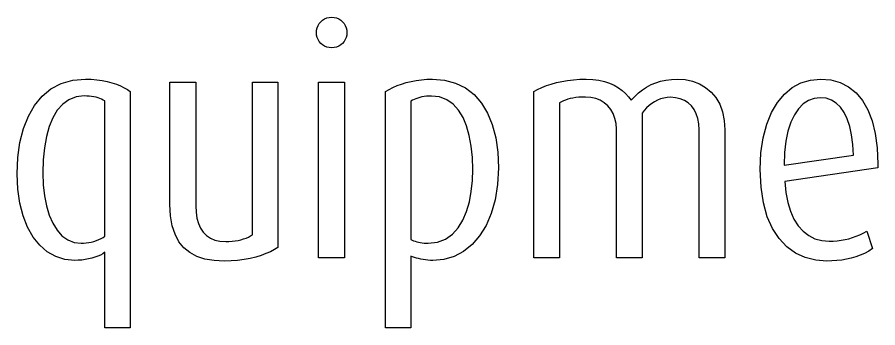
# Model space of a CAD drawing. Header units: inches. Extents: x 0.6 to 61.5, y 0.9 to 41.7.
# Drawn here: x 6.734 to 6.9766, y 35.4634 to 35.551 of the extents above; entities that cross this region are included whole.
import ezdxf

# ---------------------------------------------------------------- set-up
doc = ezdxf.new("R2010")
doc.units = ezdxf.units.IN
doc.header["$MEASUREMENT"] = 0
doc.layers.add('ARTWORK', color=2, linetype='Continuous')

msp = doc.modelspace()

# ---------------------------------------------------------------- linework, layer by layer
at = {"layer": 'ARTWORK'}
for points in [[(6.82261, 35.54241), (6.82261, 35.54241), (6.82192, 35.54246), (6.82125, 35.54263), (6.82064, 35.54289), (6.82007, 35.54324), (6.81957, 35.54367), (6.81914, 35.54417), (6.81879, 35.54474), (6.81853, 35.54535), (6.81836, 35.54602), (6.81831, 35.54671), (6.81831, 35.54671), (6.81836, 35.54742), (6.81853, 35.54809), (6.81879, 35.54871), (6.81914, 35.54928), (6.81957, 35.54978), (6.82007, 35.55021), (6.82064, 35.55056), (6.82125, 35.55083), (6.82192, 35.55099), (6.82261, 35.55105), (6.82261, 35.55105), (6.82331, 35.55099), (6.82398, 35.55083), (6.8246, 35.55056), (6.82517, 35.55021), (6.82567, 35.54978), (6.8261, 35.54928), (6.82645, 35.54871), (6.82671, 35.54809), (6.82688, 35.54742), (6.82693, 35.54671), (6.82693, 35.54671), (6.82688, 35.54602), (6.82671, 35.54535), (6.82645, 35.54474), (6.8261, 35.54417), (6.82567, 35.54367), (6.82517, 35.54324), (6.8246, 35.54289), (6.82398, 35.54263), (6.82331, 35.54246), (6.82261, 35.54241), (6.82261, 35.54241)], [(6.75867, 35.46345), (6.75867, 35.48475), (6.75867, 35.48475), (6.75809, 35.48435), (6.75743, 35.48398), (6.75668, 35.48364), (6.75586, 35.48334), (6.75499, 35.48308), (6.75408, 35.48286), (6.75313, 35.48269), (6.75217, 35.48256), (6.75119, 35.48248), (6.75022, 35.48245), (6.75022, 35.48245), (6.74742, 35.48273), (6.74483, 35.48356), (6.74246, 35.4849), (6.74033, 35.48674), (6.73848, 35.48905), (6.73691, 35.49181), (6.73566, 35.49499), (6.73474, 35.49858), (6.73417, 35.50255), (6.73397, 35.50687), (6.73397, 35.50687), (6.73417, 35.51148), (6.73476, 35.51575), (6.73574, 35.51965), (6.73711, 35.52314), (6.73886, 35.52618), (6.74099, 35.52875), (6.74349, 35.53081), (6.74637, 35.53233), (6.74962, 35.53326), (6.75324, 35.53358), (6.75324, 35.53358), (6.75487, 35.53353), (6.75643, 35.53339), (6.75793, 35.53317), (6.75934, 35.53288), (6.76068, 35.53253), (6.76192, 35.53212), (6.76306, 35.53166), (6.7641, 35.53117), (6.76503, 35.53065), (6.76584, 35.53011), (6.76584, 35.46345), (6.75867, 35.46345), (6.75867, 35.46345)], [(6.79229, 35.48227), (6.79229, 35.48227), (6.78946, 35.48242), (6.7869, 35.48285), (6.78463, 35.48359), (6.78264, 35.48464), (6.78095, 35.48602), (6.77955, 35.48774), (6.77846, 35.48981), (6.77768, 35.49224), (6.7772, 35.49505), (6.77704, 35.49823), (6.77704, 35.53269), (6.78431, 35.53269), (6.78431, 35.49789), (6.78431, 35.49789), (6.78439, 35.49604), (6.78464, 35.49436), (6.78505, 35.49287), (6.78564, 35.49155), (6.78639, 35.49042), (6.78732, 35.48948), (6.78842, 35.48874), (6.78969, 35.48821), (6.79113, 35.48788), (6.79275, 35.48777), (6.79275, 35.48777), (6.79367, 35.4878), (6.79457, 35.48786), (6.79543, 35.48796), (6.79625, 35.48811), (6.79704, 35.48829), (6.79778, 35.4885), (6.79848, 35.48875), (6.79913, 35.48904), (6.79973, 35.48936), (6.80028, 35.4897), (6.80028, 35.53269), (6.80745, 35.53269), (6.80745, 35.48612), (6.80745, 35.48612), (6.80646, 35.4855), (6.80534, 35.48491), (6.80409, 35.48436), (6.80271, 35.48386), (6.80122, 35.48341), (6.79962, 35.48302), (6.79792, 35.48271), (6.79612, 35.48247), (6.79425, 35.48232), (6.79229, 35.48227), (6.79229, 35.48227)], [(6.81895, 35.53269), (6.8262, 35.53269), (6.8262, 35.48319), (6.81895, 35.48319), (6.81895, 35.53269)], [(6.85118, 35.48245), (6.85118, 35.48245), (6.85045, 35.48247), (6.84974, 35.48251), (6.84906, 35.48259), (6.84839, 35.48269), (6.84776, 35.48281), (6.84714, 35.48295), (6.84655, 35.4831), (6.84599, 35.48327), (6.84545, 35.48346), (6.84495, 35.48364), (6.84495, 35.46345), (6.83778, 35.46345), (6.83778, 35.53012), (6.83778, 35.53012), (6.83879, 35.5307), (6.83988, 35.53125), (6.84106, 35.53175), (6.84232, 35.5322), (6.84364, 35.5326), (6.84502, 35.53294), (6.84645, 35.53322), (6.84794, 35.53342), (6.84946, 35.53354), (6.85101, 35.53359), (6.85101, 35.53359), (6.85446, 35.5333), (6.85757, 35.53246), (6.86034, 35.53109), (6.86277, 35.52921), (6.86484, 35.52684), (6.86655, 35.52401), (6.86789, 35.52074), (6.86886, 35.51706), (6.86944, 35.51298), (6.86964, 35.50853), (6.86964, 35.50853), (6.86941, 35.50383), (6.86873, 35.49954), (6.86763, 35.49569), (6.86616, 35.49229), (6.86434, 35.48936), (6.8622, 35.48692), (6.85979, 35.48499), (6.85712, 35.48359), (6.85424, 35.48274), (6.85118, 35.48245), (6.85118, 35.48245)], [(6.92623, 35.48318), (6.92623, 35.51927), (6.92623, 35.51927), (6.92614, 35.52095), (6.92586, 35.52248), (6.92542, 35.52384), (6.92481, 35.52504), (6.92404, 35.52606), (6.92313, 35.52691), (6.92207, 35.52757), (6.92089, 35.52806), (6.91957, 35.52835), (6.91815, 35.52845), (6.91815, 35.52845), (6.9172, 35.52839), (6.91627, 35.52824), (6.91537, 35.52798), (6.9145, 35.52764), (6.91367, 35.5272), (6.91288, 35.52669), (6.91212, 35.52611), (6.91142, 35.52545), (6.91076, 35.52473), (6.91016, 35.52396), (6.91016, 35.48318), (6.9029, 35.48318), (6.9029, 35.51946), (6.9029, 35.51946), (6.90279, 35.52105), (6.90248, 35.52252), (6.90198, 35.52385), (6.90131, 35.52503), (6.90046, 35.52606), (6.89946, 35.52693), (6.89832, 35.52762), (6.89706, 35.52813), (6.89567, 35.52844), (6.89417, 35.52854), (6.89417, 35.52854), (6.89319, 35.52852), (6.89227, 35.52847), (6.89142, 35.52838), (6.89062, 35.52825), (6.88988, 35.52809), (6.88919, 35.5279), (6.88854, 35.52768), (6.88794, 35.52744), (6.88737, 35.52717), (6.88683, 35.52688), (6.88683, 35.48318), (6.87959, 35.48318), (6.87959, 35.53011), (6.87959, 35.53011), (6.88069, 35.5307), (6.88188, 35.53124), (6.88316, 35.53175), (6.88453, 35.5322), (6.88598, 35.5326), (6.88751, 35.53294), (6.88912, 35.53321), (6.8908, 35.53342), (6.89254, 35.53354), (6.89436, 35.53359), (6.89436, 35.53359), (6.89623, 35.53351), (6.89796, 35.53328), (6.89954, 35.53292), (6.90097, 35.53244), (6.90228, 35.53184), (6.90346, 35.53115), (6.90451, 35.53037), (6.90546, 35.52951), (6.9063, 35.52859), (6.90704, 35.52761), (6.90704, 35.52761), (6.90805, 35.5287), (6.90911, 35.52968), (6.91023, 35.53057), (6.91141, 35.53135), (6.91266, 35.53202), (6.91397, 35.53257), (6.91537, 35.53301), (6.91685, 35.53333), (6.91842, 35.53352), (6.92008, 35.53359), (6.92008, 35.53359), (6.92228, 35.53344), (6.92436, 35.533), (6.92629, 35.53226), (6.92805, 35.53124), (6.9296, 35.52994), (6.93093, 35.52836), (6.93201, 35.52649), (6.93281, 35.52436), (6.93331, 35.52194), (6.93348, 35.51927), (6.93348, 35.48318), (6.92623, 35.48318), (6.92623, 35.48318)], [(6.95041, 35.50467), (6.95041, 35.50467), (6.9507, 35.50159), (6.95122, 35.49879), (6.95198, 35.4963), (6.95295, 35.49411), (6.95414, 35.49223), (6.95553, 35.49068), (6.95711, 35.48946), (6.95887, 35.48858), (6.9608, 35.48804), (6.9629, 35.48786), (6.9629, 35.48786), (6.96402, 35.48789), (6.96514, 35.48798), (6.96625, 35.48812), (6.96734, 35.48831), (6.96842, 35.48857), (6.96948, 35.48888), (6.97051, 35.48925), (6.97152, 35.48969), (6.9725, 35.49018), (6.97345, 35.49072), (6.97511, 35.48577), (6.97511, 35.48577), (6.97401, 35.48506), (6.97285, 35.48445), (6.97164, 35.48392), (6.97039, 35.48346), (6.9691, 35.48309), (6.96778, 35.48279), (6.96642, 35.48256), (6.96505, 35.4824), (6.96366, 35.48231), (6.96226, 35.48228), (6.96226, 35.48228), (6.95908, 35.48253), (6.9561, 35.48328), (6.95337, 35.48454), (6.95091, 35.48631), (6.94874, 35.4886), (6.94691, 35.49141), (6.94543, 35.49476), (6.94434, 35.49865), (6.94366, 35.50309), (6.94343, 35.50807), (6.94343, 35.50807), (6.94364, 35.5128), (6.94426, 35.51707), (6.94526, 35.52087), (6.94661, 35.52419), (6.94828, 35.52702), (6.95024, 35.52936), (6.95246, 35.5312), (6.95492, 35.53252), (6.95758, 35.53332), (6.96043, 35.53359), (6.96043, 35.53359), (6.96333, 35.53334), (6.96598, 35.53262), (6.96836, 35.53141), (6.97047, 35.52973), (6.97228, 35.52756), (6.9738, 35.52492), (6.975, 35.52181), (6.97587, 35.51822), (6.9764, 35.51416), (6.97658, 35.50963), (6.97658, 35.50853), (6.95041, 35.50467), (6.95041, 35.50467)], [(6.75867, 35.52745), (6.75867, 35.52745), (6.75824, 35.52769), (6.75778, 35.52791), (6.75728, 35.52811), (6.75675, 35.52829), (6.75619, 35.52845), (6.75559, 35.52858), (6.75496, 35.52869), (6.7543, 35.52876), (6.75361, 35.52881), (6.75288, 35.52883), (6.75288, 35.52883), (6.75059, 35.52856), (6.74856, 35.52778), (6.74679, 35.52652), (6.74528, 35.52482), (6.74401, 35.5227), (6.74299, 35.52021), (6.7422, 35.51738), (6.74165, 35.51424), (6.74132, 35.51082), (6.74121, 35.50716), (6.74121, 35.50716), (6.74133, 35.50381), (6.74167, 35.50069), (6.74223, 35.49781), (6.74301, 35.49521), (6.744, 35.49292), (6.7452, 35.49098), (6.7466, 35.48942), (6.7482, 35.48826), (6.74999, 35.48755), (6.75196, 35.4873), (6.75196, 35.4873), (6.75267, 35.48732), (6.75339, 35.48739), (6.75413, 35.48749), (6.75487, 35.48764), (6.7556, 35.48783), (6.7563, 35.48806), (6.75697, 35.48832), (6.7576, 35.48862), (6.75817, 35.48896), (6.75867, 35.48933), (6.75867, 35.52745)], [(6.85072, 35.52882), (6.85072, 35.52882), (6.85002, 35.52881), (6.84934, 35.52875), (6.84868, 35.52866), (6.84805, 35.52855), (6.84745, 35.5284), (6.84689, 35.52823), (6.84635, 35.52804), (6.84585, 35.52783), (6.84538, 35.52761), (6.84495, 35.52737), (6.84495, 35.48834), (6.84495, 35.48834), (6.84532, 35.48817), (6.84572, 35.48801), (6.84616, 35.48787), (6.84662, 35.48773), (6.8471, 35.48761), (6.84761, 35.48751), (6.84813, 35.48742), (6.84867, 35.48736), (6.84923, 35.48732), (6.84981, 35.48731), (6.84981, 35.48731), (6.85243, 35.48761), (6.85471, 35.48847), (6.85665, 35.48983), (6.85828, 35.49163), (6.85961, 35.4938), (6.86066, 35.49628), (6.86144, 35.49901), (6.86198, 35.50193), (6.86229, 35.50497), (6.86239, 35.50807), (6.86239, 35.50807), (6.86229, 35.51147), (6.86197, 35.51467), (6.86143, 35.51766), (6.86067, 35.52038), (6.85966, 35.52279), (6.85841, 35.52485), (6.85689, 35.52653), (6.85512, 35.52778), (6.85306, 35.52856), (6.85072, 35.52882)], [(6.96033, 35.52835), (6.96033, 35.52835), (6.95864, 35.52815), (6.95705, 35.52757), (6.95558, 35.5266), (6.95424, 35.52525), (6.95307, 35.52352), (6.95206, 35.52141), (6.95125, 35.51893), (6.95065, 35.51608), (6.95028, 35.51285), (6.95015, 35.50927), (6.9697, 35.5121), (6.9697, 35.5121), (6.96955, 35.51512), (6.96921, 35.51784), (6.96869, 35.52026), (6.96799, 35.52238), (6.96712, 35.52418), (6.96607, 35.52567), (6.96487, 35.52683), (6.96351, 35.52767), (6.96199, 35.52818), (6.96033, 35.52835)]]:
    msp.add_lwpolyline(points, dxfattribs=at)

doc.saveas('drawing.dxf')
